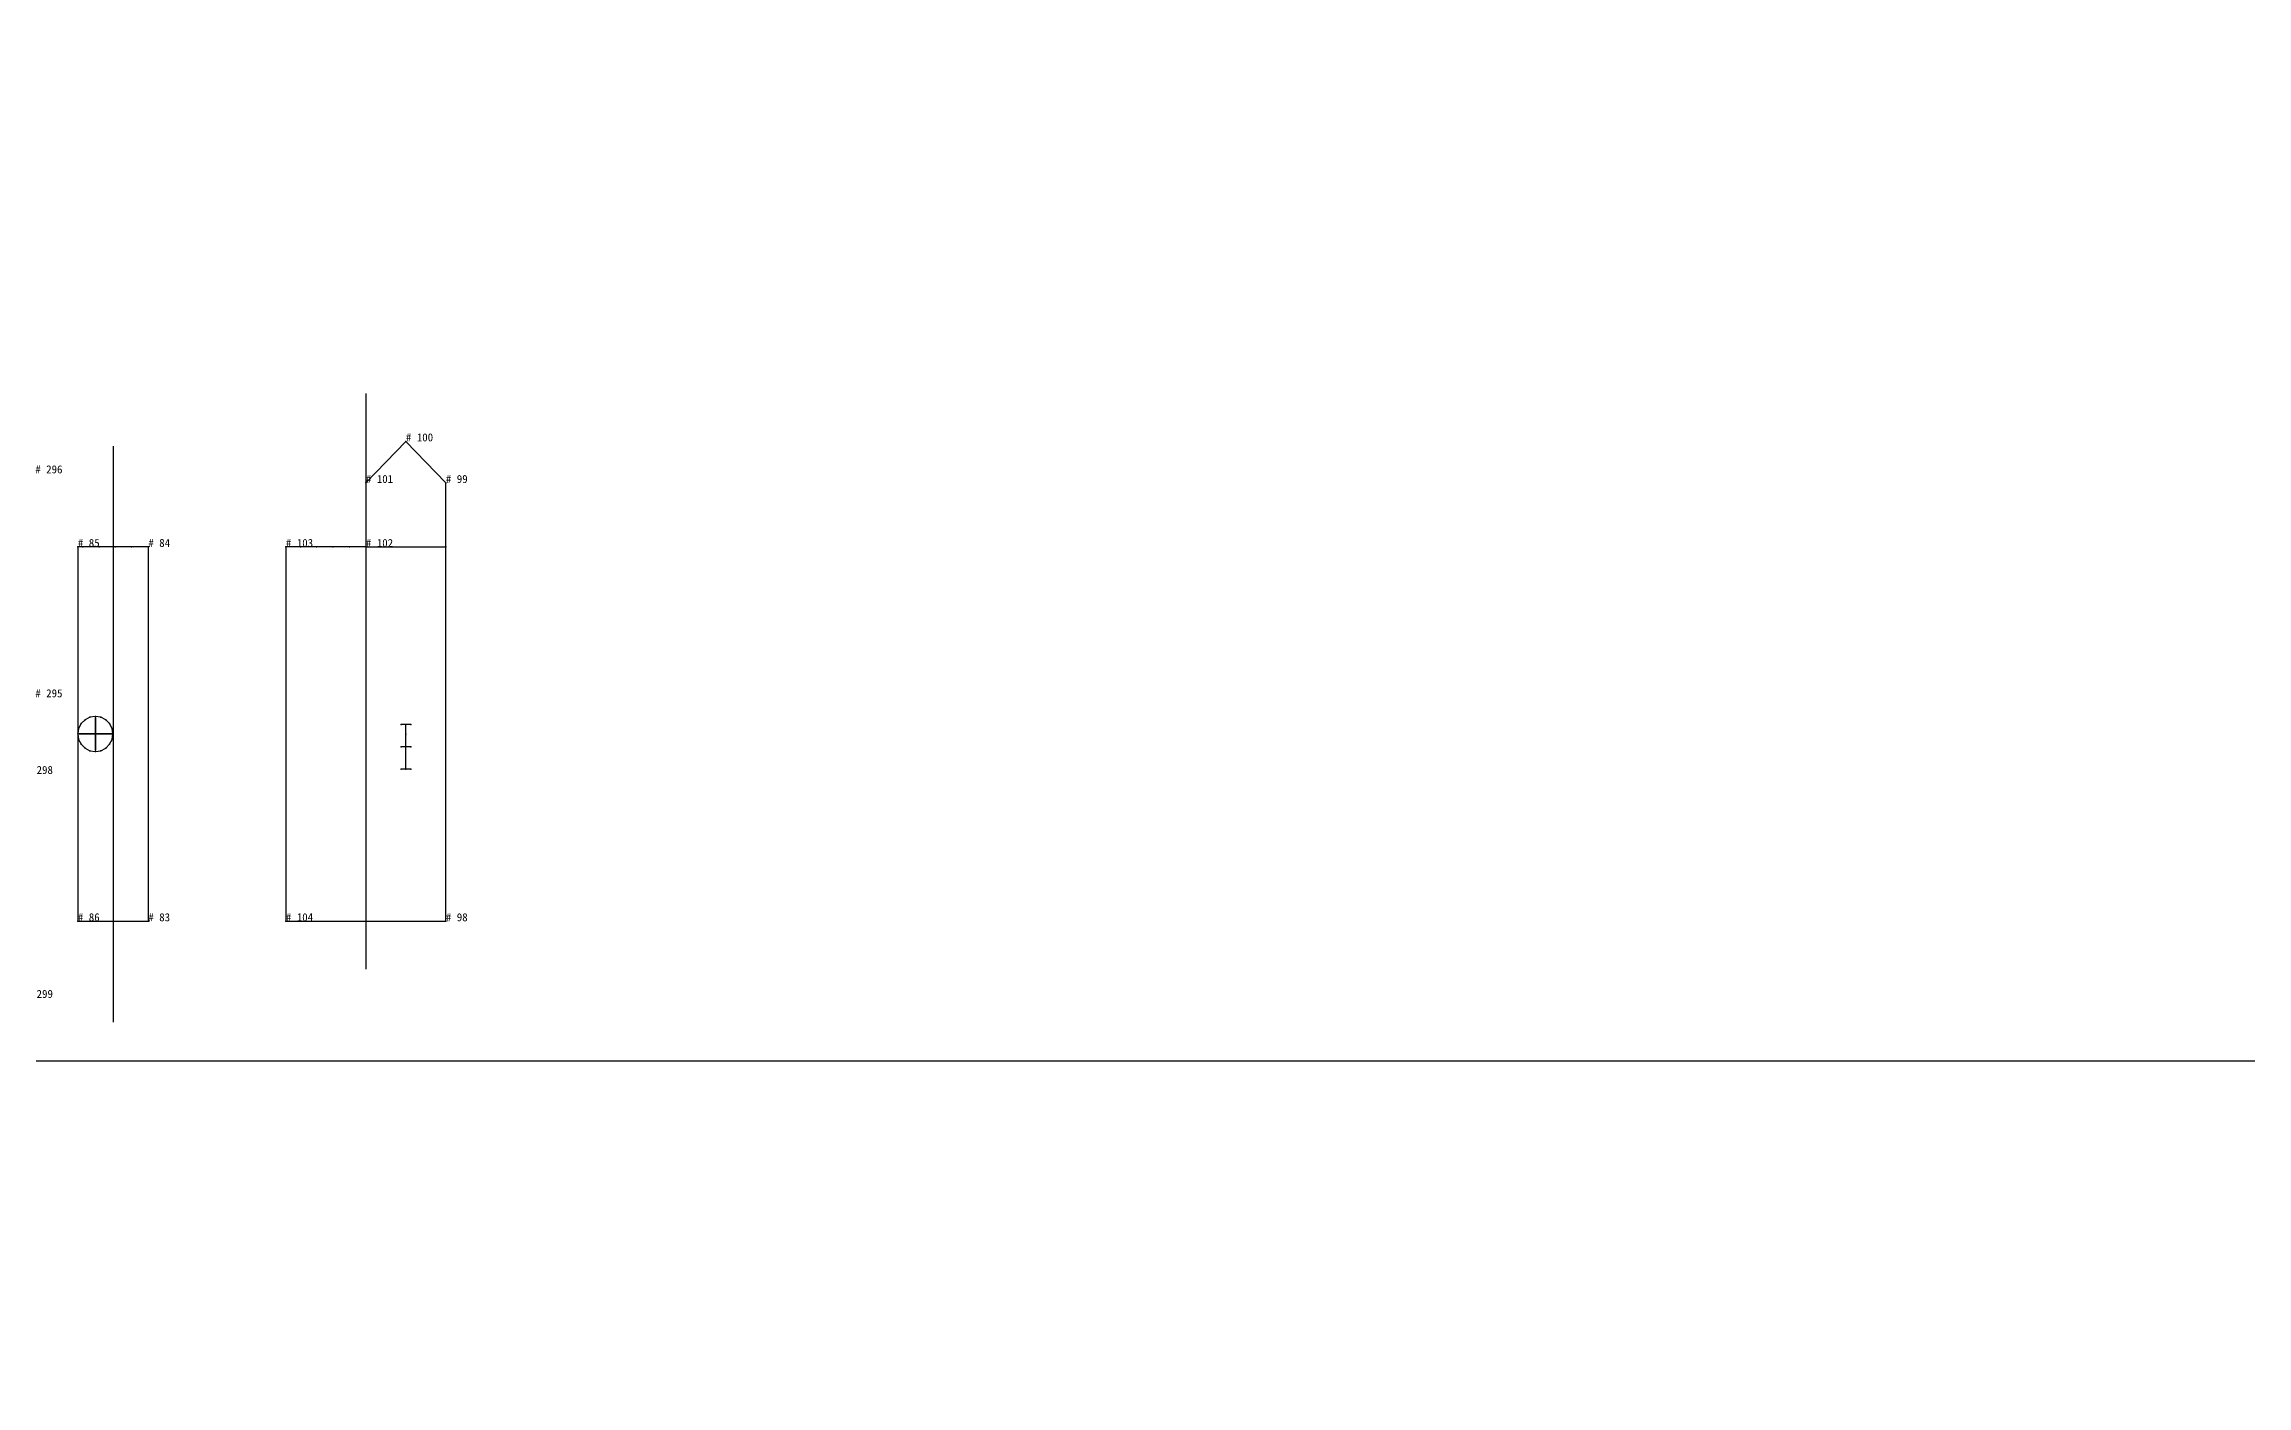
# Model space of a CAD drawing. Extents: x -85 to 175, y 0 to 304.
# Drawn here: x -48.5 to 20.3, y 52.8 to 94.7 of the extents above; entities that cross this region are included whole.
import ezdxf

# ---------------------------------------------------------------- set-up
doc = ezdxf.new("R2010")
doc.units = 0

# ---------------------------------------------------------------- blocks, each defined once
blk = doc.blocks.new('BoundingBox_-501')
at = {"layer": '1'}
blk.add_lwpolyline([(-85.003853, 62.927303), (156.023697, 62.927303), (156.023697, 303.954865), (-85.003853, 303.954865)], close=True, dxfattribs=at)
blk = doc.blocks.new('J-M1-C1-youxiaokaicha_M')
at = {"layer": '1'}
blk.add_lwpolyline([(-45.23629, 67.293266), (-45.23629, 78.992485), (-45.757938, 78.992485), (-46.272423, 78.992485), (-46.778393, 78.992485), (-47.279961, 78.992485), (-47.437462, 78.992485), (-47.437462, 67.293266)], close=True, dxfattribs=at)
at = {"layer": '2'}
for p in [(-47.437462, 78.992485), (-46.337852, 78.992485), (-45.23629, 78.992485), (-46.891872, 73.697685), (-46.891872, 73.697685), (-47.441872, 73.147682), (-47.391872, 73.147682), (-47.391872, 73.147682), (-46.891872, 73.647682), (-46.391872, 73.147682), (-46.341873, 73.147682), (-46.891872, 72.647682), (-46.891872, 72.647682), (-46.891872, 72.597687), (-47.437462, 67.293266), (-46.337852, 67.293266), (-45.23629, 67.293266)]:
    blk.add_point(p, dxfattribs=at)
at = {"layer": '3'}
for p in [(-47.279961, 78.992485), (-46.778393, 78.992485), (-46.272423, 78.992485), (-45.757938, 78.992485), (-47.061829, 73.670769), (-46.721912, 73.670769), (-47.414951, 73.317642), (-47.414951, 72.97773), (-47.33683, 73.470963), (-47.215153, 73.592644), (-46.568588, 73.592644), (-46.446915, 73.47097), (-46.36879, 73.317642), (-46.36879, 72.97773), (-47.33683, 72.824402), (-47.215153, 72.702728), (-47.061829, 72.624603), (-46.721912, 72.624603), (-46.568588, 72.702728), (-46.446915, 72.824409)]:
    blk.add_point(p, dxfattribs=at)
at = {"layer": '7'}
blk.add_line((-46.336876, 82.142876), (-46.336876, 64.142876), dxfattribs=at)
at = {"layer": '8'}
blk.add_lwpolyline([(-46.337852, 78.992485), (-46.337852, 67.293266)], dxfattribs=at)
for points in [[(-46.891872, 73.697685), (-47.061829, 73.670769), (-47.215153, 73.592644), (-47.33683, 73.470963), (-47.414951, 73.317642), (-47.441872, 73.147682), (-47.414951, 72.97773), (-47.33683, 72.824402), (-47.215153, 72.702728), (-47.061829, 72.624603), (-46.891872, 72.597687), (-46.721912, 72.624603), (-46.568588, 72.702728), (-46.446915, 72.824409), (-46.36879, 72.97773), (-46.341873, 73.147682), (-46.36879, 73.317642), (-46.446915, 73.47097), (-46.568588, 73.592644), (-46.721912, 73.670769), (-46.891872, 73.697685)], [(-47.391872, 73.147682), (-46.391872, 73.147682), (-47.391872, 73.147682)], [(-46.891872, 72.647682), (-46.891872, 73.647682), (-46.891872, 72.647682)]]:
    blk.add_lwpolyline(points, close=True, dxfattribs=at)
at = {"layer": '1'}
for s, p in [('# 85', (-47.437462, 78.992485)), ('# 84', (-45.23629, 78.992485)), ('# 86', (-47.437462, 67.293266)), ('# 83', (-45.23629, 67.293266))]:
    blk.add_text(s, height=0.25, dxfattribs=at).set_placement(p)
blk = doc.blocks.new('J-M1-C1-youdakaicha_M')
at = {"layer": '1'}
blk.add_lwpolyline([(-35.937473, 67.293266), (-35.937473, 80.992485), (-37.187473, 82.293266), (-38.437473, 80.992485), (-38.437473, 78.992485), (-38.955475, 78.992485), (-39.468754, 78.992485), (-39.978058, 78.992485), (-40.478935, 78.992485), (-40.937473, 78.992485), (-40.937473, 67.293266)], close=True, dxfattribs=at)
at = {"layer": '2'}
for p in [(-37.187473, 82.293266), (-38.437473, 80.992485), (-35.937473, 80.992485), (-40.937473, 78.992485), (-38.437473, 78.992485), (-38.437473, 78.992485), (-38.437473, 78.992485), (-35.937473, 78.992485), (-37.337471, 73.445259), (-37.187473, 73.442879), (-37.187473, 73.142876), (-37.187469, 73.445259), (-37.037472, 73.445259), (-37.337471, 72.745262), (-37.037472, 72.745262), (-37.337471, 72.045265), (-37.187469, 72.045265), (-37.037472, 72.045265), (-40.937473, 67.293266), (-38.437473, 67.293266), (-35.937473, 67.293266)]:
    blk.add_point(p, dxfattribs=at)
at = {"layer": '3'}
for p in [(-40.478935, 78.992485), (-39.978058, 78.992485), (-39.468754, 78.992485), (-38.955475, 78.992485)]:
    blk.add_point(p, dxfattribs=at)
at = {"layer": '7'}
blk.add_line((-38.437473, 83.793266), (-38.437473, 65.793266), dxfattribs=at)
at = {"layer": '8'}
for points in [[(-38.437473, 78.992485), (-38.437473, 67.293266)], [(-38.437473, 78.992485), (-35.937473, 78.992485)], [(-37.037472, 73.445259), (-37.337471, 73.445259)], [(-37.187473, 73.142876), (-37.187473, 73.442879)], [(-37.187469, 72.045265), (-37.187469, 73.445259)], [(-37.037472, 72.745262), (-37.337471, 72.745262)], [(-37.037472, 72.045265), (-37.337471, 72.045265)]]:
    blk.add_lwpolyline(points, dxfattribs=at)
at = {"layer": '1'}
for s, p in [('# 100', (-37.187473, 82.293266)), ('# 101', (-38.437473, 80.992485)), ('# 99', (-35.937473, 80.992485)), ('# 103', (-40.937473, 78.992485)), ('# 102', (-38.437473, 78.992485)), ('# 104', (-40.937473, 67.293266)), ('# 98', (-35.937473, 67.293266))]:
    blk.add_text(s, height=0.25, dxfattribs=at).set_placement(p)
blk = doc.blocks.new('J-M1-C1-youxiukefumian_M')
at = {"layer": '1'}
for s, p in [('# 296', (-48.769489, 81.293266)), ('# 295', (-48.769489, 74.293266))]:
    blk.add_text(s, height=0.25, dxfattribs=at).set_placement(p)
blk = doc.blocks.new('M1-C1-youxiukefuli_M')
at = {"layer": '1'}
blk.add_lwpolyline([(-62.068295, 64.896965), (-75.068291, 64.896965), (-75.068291, 71.896965), (-74.919563, 71.896965), (-74.427574, 71.896965), (-73.914436, 71.896965), (-73.405014, 71.896965), (-72.897148, 71.896965), (-72.385529, 71.896965), (-71.884697, 71.896965), (-71.373466, 71.896965), (-70.860191, 71.896965), (-70.346275, 71.896965), (-69.832306, 71.896965), (-69.318344, 71.896965), (-68.804329, 71.896965), (-68.290314, 71.896965), (-67.769127, 71.896965), (-67.255112, 71.896965), (-66.741096, 71.896965), (-66.227081, 71.896965), (-65.71312, 71.896965), (-65.199104, 71.896965), (-64.680161, 71.896965), (-64.148468, 71.896965), (-63.616585, 71.896965), (-63.109749, 71.896965), (-62.601398, 71.896965), (-62.068295, 71.896965), (-61.932503, 71.896965), (-61.436359, 71.896965), (-60.927181, 71.896965), (-60.420734, 71.896965), (-59.915146, 71.896965), (-59.405087, 71.896965), (-58.905014, 71.896965), (-58.393856, 71.896965), (-57.869713, 71.896965), (-57.35516, 71.896965), (-56.840633, 71.896965), (-56.326084, 71.896965), (-55.811531, 71.896965), (-55.296959, 71.896965), (-54.776596, 71.896965), (-54.261948, 71.896965), (-53.74725, 71.896965), (-53.232552, 71.896965), (-52.717831, 71.896965), (-52.203133, 71.896965), (-51.684116, 71.896965), (-51.151619, 71.896965), (-50.61898, 71.896965), (-50.111362, 71.896965), (-49.60223, 71.896965), (-49.068321, 71.896965), (-49.068321, 71.370827), (-49.068321, 70.833809), (-49.068321, 70.308556), (-49.068321, 69.79673), (-49.068321, 69.290421), (-49.068321, 68.765495), (-49.068321, 68.232948), (-49.068321, 67.703796), (-49.068321, 67.189026), (-49.068321, 66.663361), (-49.068321, 66.148422), (-49.068321, 65.646088), (-49.068321, 65.146095), (-49.068321, 64.896965)], close=True, dxfattribs=at)
at = {"layer": '2'}
for p in [(-75.068291, 71.896965), (-62.068295, 71.896965), (-49.068321, 71.896965), (-75.068291, 64.896965), (-62.068295, 64.896965), (-49.068321, 64.896965)]:
    blk.add_point(p, dxfattribs=at)
at = {"layer": '3'}
for p in [(-74.919563, 71.896965), (-74.427574, 71.896965), (-73.914436, 71.896965), (-73.405014, 71.896965), (-72.897148, 71.896965), (-72.385529, 71.896965), (-71.884697, 71.896965), (-71.373466, 71.896965), (-70.860191, 71.896965), (-70.346275, 71.896965), (-69.832306, 71.896965), (-69.318344, 71.896965), (-68.804329, 71.896965), (-68.290314, 71.896965), (-67.769127, 71.896965), (-67.255112, 71.896965), (-66.741096, 71.896965), (-66.227081, 71.896965), (-65.71312, 71.896965), (-65.199104, 71.896965), (-64.680161, 71.896965), (-64.148468, 71.896965), (-63.616585, 71.896965), (-63.109749, 71.896965), (-62.601398, 71.896965), (-61.932503, 71.896965), (-61.436359, 71.896965), (-60.927181, 71.896965), (-60.420734, 71.896965), (-59.915146, 71.896965), (-59.405087, 71.896965), (-58.905014, 71.896965), (-58.393856, 71.896965), (-57.869713, 71.896965), (-57.35516, 71.896965), (-56.840633, 71.896965), (-56.326084, 71.896965), (-55.811531, 71.896965), (-55.296959, 71.896965), (-54.776596, 71.896965), (-54.261948, 71.896965), (-53.74725, 71.896965), (-53.232552, 71.896965), (-52.717831, 71.896965), (-52.203133, 71.896965), (-51.684116, 71.896965), (-51.151619, 71.896965), (-50.61898, 71.896965), (-50.111362, 71.896965), (-49.60223, 71.896965), (-49.068321, 71.370827), (-49.068321, 70.833809), (-49.068321, 70.308556), (-49.068321, 69.79673), (-49.068321, 69.290421), (-49.068321, 68.765495), (-49.068321, 68.232948), (-49.068321, 67.703796), (-49.068321, 67.189026), (-49.068321, 66.663361), (-49.068321, 66.148422), (-49.068321, 65.646088), (-49.068321, 65.146095)]:
    blk.add_point(p, dxfattribs=at)
at = {"layer": '7'}
blk.add_line((-62.068306, 77.396965), (-62.068306, 59.396969), dxfattribs=at)
at = {"layer": '1'}
for s, p in [('# 296', (-75.068291, 71.896965)), ('# 297', (-62.068295, 71.896965)), ('# 298', (-49.068321, 71.896965)), ('# 295', (-75.068291, 64.896965)), ('# 294', (-62.068295, 64.896965)), ('# 299', (-49.068321, 64.896965))]:
    blk.add_text(s, height=0.25, dxfattribs=at).set_placement(p)

msp = doc.modelspace()

# ---------------------------------------------------------------- block references
at = {"layer": '1'}
for name in ['BoundingBox_-501', 'J-M1-C1-youxiukefumian_M', 'J-M1-C1-youdakaicha_M', 'J-M1-C1-youxiaokaicha_M', 'M1-C1-youxiukefuli_M']:
    msp.add_blockref(name, (0, 0), dxfattribs=at)

doc.saveas('drawing.dxf')
